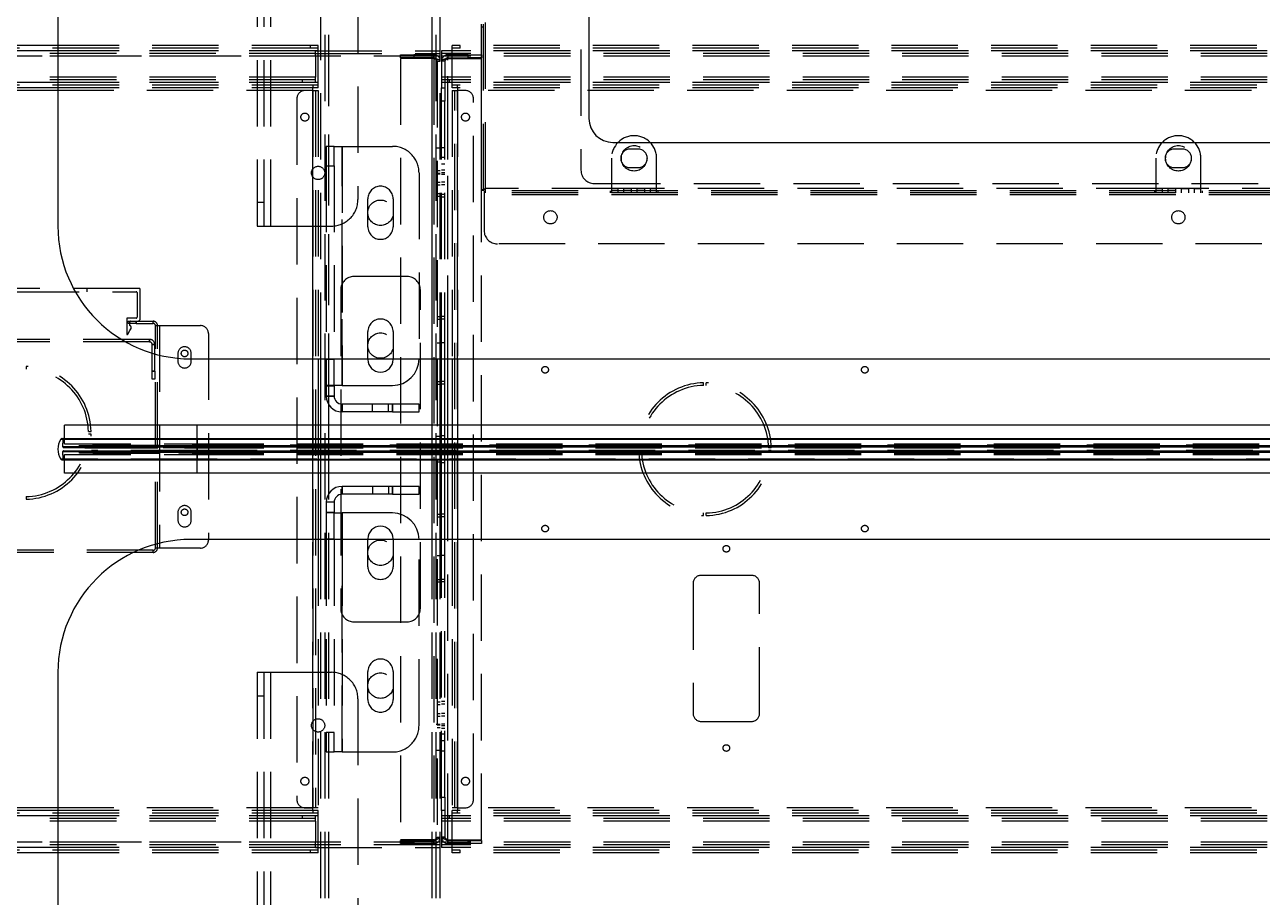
# Model space of a CAD drawing. Header units: millimetres. Extents: x -429 to 10261, y -321 to 5396.
# Drawn here: x 3637.5 to 4103.6, y 680.7 to 1009.2 of the extents above; entities that cross this region are included whole.
import ezdxf

# ---------------------------------------------------------------- set-up
doc = ezdxf.new("R2010")
doc.units = ezdxf.units.MM
doc.header["$LTSCALE"] = 100
doc.linetypes.add('HIDDEN', pattern=[0.375, 0.25, -0.125])

msp = doc.modelspace()

# ---------------------------------------------------------------- linework, layer by layer
at = {"color": 7, "linetype": 'Continuous', "lineweight": -3}
for p, q in [((3650, 1633.4), (3650, 933.4)), ((3850, 1092.9), (3850, 973.9)), ((3650, 1001.4), (3625, 1001.4)), ((3650, 999.4), (3625, 999.4)), ((3650, 987.4), (3625, 987.4)), ((3650, 985.4), (3625, 985.4)), ((3650, 984.4), (3625, 984.4)), ((3859, 964.9), (4285, 964.9)), ((3700, 883.4), (5400, 883.4)), ((3746, 858.4), (3746, 883.4)), ((3748, 883.4), (3748, 858.4)), ((3749, 858.4), (3749, 883.4)), ((3751, 883.4), (3751, 883.2)), ((3754, 883.2), (3751, 883.2)), ((3751, 883.2), (3751, 873.2)), ((3754, 883.4), (3754, 883.2)), ((3754, 873.2), (3754, 883.2)), ((3757, 883.4), (3757, 873.4)), ((3766.75, 883.15), (3766.75, 883.4)), ((3776.25, 883.4), (3776.25, 883.15)), ((3791, 858.4), (3791, 883.4)), ((3794, 858.4), (3794, 883.4)), ((3794.5, 858.4), (3794.5, 883.4)), ((3795.7, 858.4), (3795.7, 883.4)), ((3796.9, 858.4), (3796.9, 883.4)), ((3798.5, 883.4), (3798.5, 858.4)), ((3800.5, 883.4), (3800.5, 858.4)), ((3751, 873.2), (3754, 873.2)), ((3751, 873.2), (3751, 869.4)), ((3757, 873.4), (3754, 873.4)), ((3754, 873.2), (3754, 869.4)), ((3757, 873.4), (3776, 873.4)), ((3754, 869.4), (3751, 869.4)), ((3752, 858.4), (3752, 866.09)), ((3757, 866.4), (3757, 863.4)), ((3776, 866.4), (3757, 866.4)), ((3776, 863.4), (3757, 863.4)), ((3776, 866.4), (3776, 863.4)), ((3786, 866.4), (3776, 866.4)), ((3776, 863.4), (3786, 863.4)), ((3786, 863.4), (3786, 866.4)), ((3702.5, 858.4), (3652.5, 858.4)), ((3652.5, 853.4), (3652.5, 858.4)), ((5397.5, 858.4), (3702.5, 858.4)), ((3702.5, 853.4), (3702.5, 858.4)), ((3651.07, 853.17), (3702.5, 853.17)), ((3651.5, 853.4), (3702.5, 853.4)), ((3702.5, 853.4), (3702.5, 853.17)), ((3702.5, 853.4), (4550, 853.4)), ((3702.5, 853.17), (3702.5, 845.64)), ((3702.5, 853.17), (4550, 853.17)), ((3651.07, 845.64), (3702.5, 845.64)), ((3651.5, 845.4), (3702.5, 845.4)), ((3652.5, 840.4), (3652.5, 845.4)), ((3702.5, 845.64), (4550, 845.64)), ((3702.5, 845.64), (3702.5, 845.4)), ((3702.5, 845.4), (4550, 845.4)), ((3702.5, 840.4), (3702.5, 845.4)), ((3702.5, 840.4), (3652.5, 840.4)), ((5397.5, 840.4), (3702.5, 840.4)), ((3746, 815.4), (3746, 840.4)), ((3748, 840.4), (3748, 815.4)), ((3749, 815.4), (3749, 840.4)), ((3752, 832.72), (3752, 840.4)), ((3791, 815.4), (3791, 840.4)), ((3794, 815.4), (3794, 840.4)), ((3794.5, 815.4), (3794.5, 840.4)), ((3795.7, 815.4), (3795.7, 840.4)), ((3796.9, 815.4), (3796.9, 840.4)), ((3798.5, 840.4), (3798.5, 815.4)), ((3800.5, 840.4), (3800.5, 815.4)), ((3757, 832.4), (3757, 835.4)), ((3776, 835.4), (3757, 835.4)), ((3776, 835.4), (3776, 832.4)), ((3786, 835.4), (3776, 835.4)), ((3786, 832.4), (3786, 835.4)), ((3776, 832.4), (3757, 832.4)), ((3776, 832.4), (3786, 832.4)), ((3754, 829.4), (3751, 829.4)), ((3751, 829.4), (3751, 825.6)), ((3754, 825.6), (3751, 825.6)), ((3751, 825.6), (3751, 815.61)), ((3754, 829.4), (3754, 825.6)), ((3754, 815.61), (3754, 825.6)), ((3754, 825.4), (3757, 825.4)), ((3776, 825.4), (3757, 825.4)), ((3757, 825.4), (3757, 815.4)), ((5400, 815.4), (3700, 815.4)), ((3751, 815.61), (3754, 815.61)), ((3751, 815.61), (3751, 815.4)), ((3754, 815.61), (3754, 815.4)), ((3766.75, 815.4), (3766.75, 815.65)), ((3776.25, 815.65), (3776.25, 815.4)), ((3650, 765.4), (3650, 65.4)), ((3650, 714.4), (3625, 714.4)), ((3650, 713.4), (3625, 713.4)), ((3650, 711.4), (3625, 711.4)), ((3650, 699.4), (3625, 699.4)), ((3650, 697.4), (3625, 697.4))]:
    msp.add_line(p, q, dxfattribs=at)
at = {"color": 7, "linetype": 'HIDDEN', "lineweight": -3}
for p, q in [((3725, 1633.4), (3725, 933.4)), ((3727.5, 1633.4), (3727.5, 933.4)), ((3730, 1633.4), (3730, 933.4)), ((3730, 1633.4), (3730, 933.4)), ((3763, 1623.4), (3763, 943.4)), ((3749, 883.4), (3749, 1243.4)), ((3750.6, 455.4), (3750.6, 1243.4)), ((3752, 455.4), (3752, 1243.4)), ((3752, 455.4), (3752, 1243.4)), ((3752, 455.4), (3752, 1243.4)), ((3752, 866.09), (3752, 1243.4)), ((3791, 455.4), (3791, 1243.4)), ((3791, 455.4), (3791, 1243.4)), ((3791, 455.4), (3791, 1243.4)), ((3791, 883.4), (3791, 1243.4)), ((3792.4, 455.4), (3792.4, 1243.4)), ((3794, 883.4), (3794, 1243.4)), ((3809.5, 946.9), (3809.5, 1119.9)), ((3810.3, 946.9), (3810.3, 1119.9)), ((3811.1, 947.5), (3811.1, 1119.3)), ((3811.1, 947.5), (3811.1, 1119.3)), ((3847, 1112.4), (3847, 954.4)), ((3809.5, 1008.42), (3810.3, 1008.42)), ((3748, 1000.4), (3527, 1000.4)), ((3748, 999.4), (3527, 999.4)), ((3747, 999.4), (3528, 999.4)), ((3747, 998.4), (3528, 998.4)), ((3748, 1001.4), (3650, 1001.4)), ((3748, 999.4), (3650, 999.4)), ((3745, 1001.4), (3745, 1000.4)), ((3747, 997.4), (3747, 999.4)), ((3747, 999.4), (3794, 999.4)), ((3747, 998.4), (3794, 998.4)), ((3748, 999.4), (3748, 1001.4)), ((3748, 987.4), (3748, 999.4)), ((3779, 996.7), (3779, 997.9)), ((3779, 997.9), (3784, 997.9)), ((3784, 997.9), (3784, 996.7)), ((3791.6, 997.9), (3784, 997.9)), ((3791.6, 996.7), (3791.6, 997.9)), ((3791.6, 997.9), (3791.6, 996.7)), ((5305.5, 999.4), (3794.5, 999.4)), ((3794.5, 999.4), (3794.5, 997.4)), ((5305.5, 998.4), (3794.5, 998.4)), ((3796.9, 997.9), (3796.9, 996.7)), ((3804.5, 997.9), (3796.9, 997.9)), ((3796.9, 997.9), (3796.9, 996.7)), ((5301.5, 1001.4), (3798.5, 1001.4)), ((3798.5, 999.4), (3798.5, 1001.4)), ((5301.5, 1000.4), (3798.5, 1000.4)), ((5301.5, 999.4), (3798.5, 999.4)), ((3798.5, 987.4), (3798.5, 999.4)), ((5301.5, 999.4), (3798.5, 999.4)), ((3801.5, 1000.4), (3801.5, 1001.4)), ((3804.5, 996.7), (3804.5, 997.9)), ((3804.5, 997.9), (3809.5, 997.9)), ((3809.5, 997.9), (3809.5, 996.7)), ((3794, 997.4), (3481, 997.4)), ((3794, 997.4), (3481, 997.4)), ((3747, 997.4), (3528, 997.4)), ((3747, 997.4), (3528, 997.4)), ((3747, 997.4), (3747, 989.4)), ((3784, 996.7), (3779, 996.7)), ((3779, 996.53), (3779, 702.28)), ((3791.6, 996.53), (3779, 996.53)), ((3791.6, 996.7), (3784, 996.7)), ((3791.6, 996.53), (3791.6, 702.28)), ((3791.6, 996.53), (3791.6, 702.28)), ((3792.8, 995.5), (3794, 995.5)), ((3792.8, 995.5), (3792.8, 703.3)), ((3792.8, 995.5), (3794, 995.5)), ((5305.5, 997.4), (3794.5, 997.4)), ((3794.5, 997.4), (3794.5, 989.4)), ((5305.5, 997.4), (3794.5, 997.4)), ((5305.5, 997.4), (3794.5, 997.4)), ((5305.5, 997.4), (3794.5, 997.4)), ((3795.7, 995.5), (3794.5, 995.5)), ((3795.7, 995.5), (3794.5, 995.5)), ((3795.7, 995.5), (3795.7, 985.4)), ((3796.9, 996.7), (3804.5, 996.7)), ((3796.9, 702.28), (3796.9, 996.53)), ((3796.9, 996.53), (3809.5, 996.53)), ((3796.9, 883.4), (3796.9, 996.53)), ((3809.5, 996.7), (3804.5, 996.7)), ((3809.5, 702.28), (3809.5, 996.53)), ((3747, 989.4), (3528, 989.4)), ((3747, 989.4), (3528, 989.4)), ((3747, 988.4), (3528, 988.4)), ((3742, 988.4), (3742, 987.4)), ((3747, 987.4), (3747, 989.4)), ((5305.5, 989.4), (3794.5, 989.4)), ((3794.5, 989.4), (3794.5, 987.4)), ((5305.5, 989.4), (3794.5, 989.4)), ((5305.5, 988.4), (3794.5, 988.4)), ((3797.5, 987.4), (3797.5, 988.4)), ((3748, 987.4), (3527, 987.4)), ((3748, 986.4), (3527, 986.4)), ((3747, 987.4), (3528, 987.4)), ((3746, 984.4), (3529, 984.4)), ((3748, 987.4), (3650, 987.4)), ((3748, 985.4), (3650, 985.4)), ((3746, 984.4), (3650, 984.4)), ((3746, 984.4), (3743, 984.4)), ((3746, 986.4), (3746, 985.4)), ((3746, 984.4), (3746, 985.4)), ((3746, 984.4), (3748, 984.4)), ((3746, 714.4), (3746, 984.4)), ((3746, 984.4), (3746, 714.4)), ((3746, 984.4), (3746, 714.4)), ((3746, 883.4), (3746, 984.4)), ((3747, 984.4), (3747, 714.4)), ((3748, 985.4), (3748, 987.4)), ((3748, 984.4), (3748, 883.4)), ((3794.5, 987.4), (3794.5, 985.4)), ((5305.5, 987.4), (3794.5, 987.4)), ((3794.5, 985.4), (3795.7, 985.4)), ((3794.5, 980.4), (3794.5, 985.4)), ((3795.7, 985.4), (3795.7, 980.4)), ((5301.5, 987.4), (3798.5, 987.4)), ((3798.5, 985.4), (3798.5, 987.4)), ((5301.5, 987.4), (3798.5, 987.4)), ((5301.5, 986.4), (3798.5, 986.4)), ((5301.5, 985.4), (3798.5, 985.4)), ((3798.5, 984.4), (3798.5, 883.4)), ((3798.5, 984.4), (3800.5, 984.4)), ((3799.5, 714.4), (3799.5, 984.4)), ((3800.5, 985.4), (3800.5, 986.4)), ((3800.5, 985.4), (3800.5, 984.4)), ((5299.5, 984.4), (3800.5, 984.4)), ((5299.5, 984.4), (3800.5, 984.4)), ((3800.5, 984.4), (3800.5, 714.4)), ((3800.5, 984.4), (3800.5, 714.4)), ((3800.5, 714.4), (3800.5, 984.4)), ((3803.5, 984.4), (3800.5, 984.4)), ((3800.5, 984.4), (3800.5, 883.4)), ((3740, 981.4), (3740, 717.4)), ((3795.7, 980.4), (3794.5, 980.4)), ((3794.5, 883.4), (3794.5, 980.4)), ((3795.7, 883.4), (3795.7, 980.4)), ((3806.5, 717.4), (3806.5, 981.4)), ((3754, 963.4), (3751, 963.4)), ((3751, 963.4), (3751, 956.11)), ((3754, 956.11), (3754, 963.4)), ((3754, 963.4), (3757, 963.4)), ((3757, 873.4), (3757, 963.4)), ((3757, 963.4), (3776, 963.4)), ((3757, 963.4), (3757, 883.4)), ((3794, 962.7), (3792.4, 962.7)), ((3795.7, 962.9), (3794.5, 962.9)), ((3868.5, 962.4), (3865.5, 962.4)), ((4073.5, 962.4), (4070.5, 962.4)), ((3751, 956.11), (3754, 956.11)), ((3751, 956.11), (3751, 883.4)), ((3754, 956.11), (3754, 883.4)), ((3795.7, 959.15), (3794.5, 959.15)), ((3795.7, 959.15), (3794.5, 959.15)), ((3795.7, 956.65), (3794.5, 956.65)), ((3795.7, 956.65), (3794.5, 956.65)), ((3858.5, 958.9), (3858.5, 947.5)), ((3875.5, 947.5), (3875.5, 958.9)), ((4063.5, 958.9), (4063.5, 947.5)), ((4080.5, 947.5), (4080.5, 958.9)), ((3786, 953.4), (3786, 883.4)), ((3792.4, 953.1), (3794, 953.1)), ((3794, 954.15), (3792.8, 954.15)), ((3794, 953.15), (3792.8, 953.15)), ((3795.7, 954.4), (3794.5, 954.4)), ((3795.7, 953.4), (3794.5, 953.4)), ((3794.5, 952.9), (3795.7, 952.9)), ((3865.5, 955.4), (3868.5, 955.4)), ((4070.5, 955.4), (4073.5, 955.4)), ((3792.8, 949.9), (3794, 949.9)), ((3792.8, 948.9), (3794, 948.9)), ((3795.7, 949.9), (3794.5, 949.9)), ((3795.7, 948.9), (3794.5, 948.9)), ((3809.5, 946.9), (3810.3, 946.9)), ((4333.5, 946.7), (3810.5, 946.7)), ((3810.5, 946.7), (3810.5, 945.1)), ((3811.1, 946.7), (3811.1, 947.5)), ((3861, 947.5), (3811.1, 947.5)), ((3861, 947.5), (3811.1, 947.5)), ((3811.1, 945.9), (3811.1, 946.7)), ((3852, 949.4), (4292, 949.4)), ((3858, 946.7), (3858, 945.9)), ((3861, 947.5), (3858.5, 947.5)), ((3858.5, 947.5), (3858.5, 945.9)), ((3858.5, 947.5), (3861, 947.5)), ((3863, 947.5), (3861, 947.5)), ((3861, 945.9), (3861, 947.5)), ((3866, 947.5), (3863, 947.5)), ((3863, 947.5), (3863, 945.9)), ((3863, 947.5), (3866, 947.5)), ((3866, 947.5), (3863, 947.5)), ((3866, 947.5), (3863, 947.5)), ((3868, 947.5), (3866, 947.5)), ((3866, 945.9), (3866, 947.5)), ((3871, 947.5), (3868, 947.5)), ((3868, 947.5), (3868, 945.9)), ((3868, 947.5), (3871, 947.5)), ((3871, 947.5), (3868, 947.5)), ((3871, 947.5), (3868, 947.5)), ((3873, 947.5), (3871, 947.5)), ((3871, 945.9), (3871, 947.5)), ((3875.5, 947.5), (3873, 947.5)), ((3873, 947.5), (3873, 945.9)), ((3873, 947.5), (3875.5, 947.5)), ((4066, 947.5), (3873, 947.5)), ((4066, 947.5), (3873, 947.5)), ((3875.5, 945.9), (3875.5, 947.5)), ((3876, 946.7), (3876, 945.9)), ((4063, 946.7), (4063, 945.9)), ((4066, 947.5), (4063.5, 947.5)), ((4063.5, 947.5), (4063.5, 945.9)), ((4063.5, 947.5), (4066, 947.5)), ((4068, 947.5), (4066, 947.5)), ((4066, 945.9), (4066, 947.5)), ((4071, 947.5), (4068, 947.5)), ((4068, 947.5), (4068, 945.9)), ((4068, 947.5), (4071, 947.5)), ((4071, 947.5), (4068, 947.5)), ((4071, 947.5), (4068, 947.5)), ((4073, 947.5), (4071, 947.5)), ((4071, 945.9), (4071, 947.5)), ((4076, 947.5), (4073, 947.5)), ((4073, 947.5), (4073, 945.9)), ((4073, 947.5), (4076, 947.5)), ((4076, 947.5), (4073, 947.5)), ((4076, 947.5), (4073, 947.5)), ((4078, 947.5), (4076, 947.5)), ((4076, 945.9), (4076, 947.5)), ((4080.5, 947.5), (4078, 947.5)), ((4078, 947.5), (4078, 945.9)), ((4078, 947.5), (4080.5, 947.5)), ((4271, 947.5), (4078, 947.5)), ((4271, 947.5), (4078, 947.5)), ((4080.5, 945.9), (4080.5, 947.5)), ((4081, 946.7), (4081, 945.9)), ((3727.5, 942.25), (3725, 942.25)), ((3766.75, 933.15), (3766.75, 943.65)), ((3776.25, 943.65), (3776.25, 933.15)), ((3792.8, 945.65), (3794, 945.65)), ((3792.8, 944.66), (3794, 944.66)), ((3794.5, 945.4), (3795.7, 945.4)), ((3794.5, 944.41), (3795.7, 944.41)), ((4333.5, 945.9), (3810.5, 945.9)), ((3810.5, 945.1), (3810.5, 931.7)), ((4333.5, 945.1), (3810.5, 945.1)), ((4333.5, 945.1), (3810.5, 945.1)), ((3725, 933.4), (3730, 933.4)), ((3730, 933.4), (3753, 933.4)), ((4328.5, 926.7), (3815.5, 926.7)), ((3781.5, 914.4), (3761.5, 914.4)), ((3680.7, 909.85), (3594.3, 909.85)), ((3661, 908.65), (3661, 909.85)), ((3681, 898.55), (3681, 909.55)), ((3756.5, 909.4), (3756.5, 789.4)), ((3786.5, 789.4), (3786.5, 909.4)), ((3595.5, 908.65), (3679.5, 908.65)), ((3679.8, 908.35), (3679.8, 899.05)), ((3679.5, 898.75), (3675.9, 898.75)), ((3675.9, 898.75), (3675.9, 892.75)), ((3676.5, 896.75), (3676.5, 897.55)), ((3676.5, 897.55), (3677.4, 897.55)), ((3679.5, 896.75), (3676.5, 896.75)), ((3677.1, 895.91), (3677.1, 897.25)), ((3677.4, 897.55), (3680, 897.55)), ((3679.5, 897.55), (3679.5, 896.75)), ((3679.5, 897.55), (3685.9, 897.55)), ((3679.5, 896.75), (3679.5, 897.55)), ((3679.5, 896.75), (3685.9, 896.75)), ((3685.9, 896.75), (3685.9, 897.55)), ((3686.7, 812.15), (3686.7, 895.95)), ((3686.7, 895.95), (3688.3, 895.95)), ((3687.5, 812.15), (3687.5, 895.95)), ((3688.3, 895.95), (3688.3, 812.15)), ((3688.3, 895.95), (3703.7, 895.95)), ((3688.3, 895.95), (3688.3, 812.15)), ((3792.8, 899.4), (3794, 899.4)), ((3792.8, 898.4), (3794, 898.4)), ((3795.7, 899.4), (3794.5, 899.4)), ((3795.7, 898.4), (3794.5, 898.4)), ((3684.5, 890.75), (3590.5, 890.75)), ((3676.27, 892.65), (3677.1, 894.08)), ((3677.1, 894.08), (3677.51, 894.72)), ((3684.5, 889.75), (3684.5, 890.75)), ((3684.5, 890.75), (3684.5, 889.75)), ((3684.5, 889.75), (3684.5, 890.75)), ((3684.5, 890.75), (3684.5, 889.75)), ((3706.7, 892.95), (3706.7, 815.15)), ((3766.75, 883.4), (3766.75, 893.65)), ((3776.25, 893.65), (3776.25, 883.4)), ((3684.5, 889.75), (3590.5, 889.75)), ((3686.5, 888.75), (3685.5, 888.75)), ((3685.5, 878.75), (3685.5, 888.75)), ((3685.5, 888.75), (3686.5, 888.75)), ((3686.5, 888.75), (3685.5, 888.75)), ((3685.5, 888.75), (3686.5, 888.75)), ((3686.5, 878.75), (3686.5, 888.75)), ((3792.8, 889.4), (3794, 889.4)), ((3792.8, 889.4), (3794, 889.4)), ((3792.8, 889.4), (3794, 889.4)), ((3792.8, 889.4), (3794, 889.4)), ((3795.7, 889.4), (3794.5, 889.4)), ((3795.7, 889.4), (3794.5, 889.4)), ((3795.7, 889.4), (3794.5, 889.4)), ((3795.7, 889.4), (3794.5, 889.4)), ((3695.2, 885.45), (3695.2, 882.45)), ((3700.2, 882.45), (3700.2, 885.45)), ((3638, 880.55), (3638, 879.55)), ((3685.5, 878.75), (3686.5, 878.75)), ((3685.5, 875.75), (3685.5, 878.75)), ((3686.5, 878.75), (3685.5, 878.75)), ((3685.5, 878.75), (3686.5, 878.75)), ((3686.5, 878.75), (3685.5, 878.75)), ((3686.5, 878.75), (3686.5, 875.75)), ((3686.5, 875.75), (3685.5, 875.75)), ((3754, 873.4), (3751, 873.4)), ((3792.8, 874.9), (3794, 874.9)), ((3792.8, 873.9), (3794, 873.9)), ((3795.7, 874.9), (3794.5, 874.9)), ((3795.7, 873.9), (3794.5, 873.9)), ((3893.2, 873.4), (3893.2, 874.4)), ((3894.2, 873.4), (3894.2, 874.4)), ((3751, 869.4), (3754, 869.4)), ((3757, 866.4), (3757, 863.4)), ((3768.5, 863.4), (3768.5, 866.4)), ((3774.5, 863.4), (3774.5, 866.4)), ((3776, 863.4), (3776, 866.4)), ((3702.5, 851.4), (3702.5, 858.4)), ((3746, 840.4), (3746, 858.4)), ((3748, 858.4), (3748, 840.4)), ((3749, 840.4), (3749, 858.4)), ((3752, 840.4), (3752, 858.4)), ((3791, 840.4), (3791, 858.4)), ((3794, 840.4), (3794, 858.4)), ((3794.5, 840.4), (3794.5, 858.4)), ((3795.7, 840.4), (3795.7, 858.4)), ((3796.9, 840.4), (3796.9, 858.4)), ((3798.5, 858.4), (3798.5, 840.4)), ((3800.5, 858.4), (3800.5, 840.4)), ((3702.5, 853.17), (3651.07, 853.17)), ((3651.85, 850.32), (3652, 853.19)), ((3652, 853.19), (3702.5, 853.19)), ((3702.5, 853.19), (3652, 853.19)), ((3652.5, 851.4), (3652.5, 853.4)), ((3661.49, 856.05), (3662.49, 856.05)), ((3662.49, 855.05), (3661.49, 855.05)), ((3702.5, 853.19), (3702.5, 853.4)), ((3702.5, 853.19), (3702.5, 853.4)), ((3702.5, 853.4), (3702.5, 853.17)), ((3702.5, 851.4), (3702.5, 853.4)), ((3702.5, 853.19), (4550, 853.19)), ((3702.5, 850.32), (3702.5, 853.19)), ((5397.5, 853.19), (3702.5, 853.19)), ((3702.5, 850.85), (3702.5, 853.19)), ((3702.5, 853.17), (3702.5, 845.64)), ((5397.5, 853.17), (3702.5, 853.17)), ((3794, 854.2), (3792.4, 854.2)), ((3795.7, 854.4), (3794.5, 854.4)), ((3651.85, 850.32), (3702.5, 850.32)), ((3702.5, 850.32), (3651.85, 850.32)), ((3651.85, 848.49), (3702.5, 848.49)), ((3652, 845.61), (3651.85, 848.49)), ((3702.5, 848.49), (3651.85, 848.49)), ((3652.15, 850), (3702.5, 850)), ((3652.15, 848.8), (3702.5, 848.8)), ((3652.5, 851.4), (3702.5, 851.4)), ((3657.82, 850.65), (3702.5, 850.65)), ((3702.5, 850.65), (3657.82, 850.65)), ((3658.09, 850.84), (3702.5, 850.84)), ((3660.02, 848.83), (3702.5, 848.83)), ((3660.05, 849.97), (3702.5, 849.97)), ((3660.12, 849.95), (3702.5, 849.95)), ((3660.32, 850.65), (3702.5, 850.65)), ((3702.5, 850.65), (3660.32, 850.65)), ((3660.32, 850.15), (3702.5, 850.15)), ((3702.5, 850.15), (3660.32, 850.15)), ((3660.32, 848.65), (3702.5, 848.65)), ((3702.5, 848.65), (3660.32, 848.65)), ((3660.59, 850.84), (3702.5, 850.84)), ((3662.53, 848.83), (3702.5, 848.83)), ((3662.55, 849.97), (3702.5, 849.97)), ((3662.62, 849.95), (3702.5, 849.95)), ((3702.5, 848.85), (3662.62, 848.85)), ((3662.82, 850.65), (3702.5, 850.65)), ((3702.5, 850.65), (3662.82, 850.65)), ((3662.82, 850.15), (3702.5, 850.15)), ((3702.5, 850.15), (3662.82, 850.15)), ((3662.82, 848.65), (3702.5, 848.65)), ((3702.5, 848.65), (3662.82, 848.65)), ((3663.07, 850.85), (3702.5, 850.85)), ((3664.58, 850.37), (3702.5, 850.37)), ((3664.58, 848.44), (3702.5, 848.44)), ((3702.5, 851.4), (4550, 851.4)), ((3702.5, 850.85), (3702.5, 851.4)), ((3702.5, 850.85), (3702.5, 851.4)), ((3702.5, 850.84), (3702.5, 850.85)), ((3702.5, 850.85), (3702.5, 850.85)), ((3702.5, 850.85), (4550, 850.85)), ((4550, 850.85), (3702.5, 850.85)), ((4550, 850.85), (3702.5, 850.85)), ((4550, 850.85), (3702.5, 850.85)), ((3702.5, 850.85), (3702.5, 850.65)), ((3702.5, 850.85), (3702.5, 850.85)), ((3702.5, 850.84), (4550, 850.84)), ((3702.5, 849.97), (3702.5, 850.84)), ((3702.5, 850.84), (4550, 850.84)), ((3702.5, 849.97), (3702.5, 850.84)), ((3702.5, 849.97), (3702.5, 850.84)), ((3702.5, 850.84), (3702.5, 850.65)), ((3702.5, 849.97), (3702.5, 850.84)), ((3702.5, 850.84), (3702.5, 850.65)), ((3702.5, 850.37), (3702.5, 850.84)), ((3702.5, 850.32), (3702.5, 850.84)), ((3702.5, 850.84), (3702.5, 850.65)), ((3702.5, 850.84), (3702.5, 850.65)), ((3702.5, 849.97), (3702.5, 850.84)), ((3702.5, 850.37), (3702.5, 850.84)), ((3702.5, 850.84), (3702.5, 850.65)), ((3702.5, 849.97), (3702.5, 850.84)), ((3702.5, 850.65), (4550, 850.65)), ((3702.5, 850.65), (3702.5, 850)), ((3702.5, 850.65), (4550, 850.65)), ((3702.5, 850.65), (3702.5, 850.15)), ((3702.5, 850.65), (4550, 850.65)), ((3702.5, 850.65), (3702.5, 850.15)), ((3702.5, 850.65), (3702.5, 850.15)), ((3702.5, 850.65), (3702.5, 850)), ((3702.5, 850.65), (3702.5, 850.15)), ((5397.5, 850.65), (3702.5, 850.65)), ((5397.5, 850.65), (3702.5, 850.65)), ((5397.5, 850.65), (3702.5, 850.65)), ((3702.5, 850.37), (4550, 850.37)), ((3702.5, 848.85), (3702.5, 850.37)), ((3702.5, 848.85), (3702.5, 850.37)), ((3702.5, 850.32), (4550, 850.32)), ((3702.5, 850), (3702.5, 850.32)), ((3702.5, 850), (3702.5, 850.32)), ((5397.5, 850.32), (3702.5, 850.32)), ((3702.5, 850.15), (4550, 850.15)), ((3702.5, 850.15), (4550, 850.15)), ((5397.5, 850.15), (3702.5, 850.15)), ((5397.5, 850.15), (3702.5, 850.15)), ((3702.5, 850.15), (3702.5, 849.97)), ((3702.5, 850.15), (3702.5, 849.97)), ((3702.5, 850.15), (3702.5, 849.97)), ((3702.5, 850.15), (3702.5, 849.97)), ((3702.5, 850), (4550, 850)), ((3702.5, 849.95), (3702.5, 849.97)), ((3702.5, 849.97), (4550, 849.97)), ((3702.5, 849.97), (3702.5, 849.97)), ((3702.5, 849.97), (4550, 849.97)), ((3702.5, 849.95), (4550, 849.95)), ((3702.5, 849.95), (4550, 849.95)), ((3702.5, 848.85), (3702.5, 849.95)), ((3702.5, 848.85), (3702.5, 849.95)), ((3702.5, 848.83), (3702.5, 848.85)), ((4550, 848.85), (3702.5, 848.85)), ((4550, 848.85), (3702.5, 848.85)), ((3702.5, 847.97), (3702.5, 848.83)), ((3702.5, 848.83), (4550, 848.83)), ((3702.5, 848.83), (4550, 848.83)), ((3702.5, 847.97), (3702.5, 848.83)), ((3702.5, 847.4), (3702.5, 848.83)), ((3702.5, 847.4), (3702.5, 848.83)), ((3702.5, 848.83), (3702.5, 848.65)), ((3702.5, 847.97), (3702.5, 848.83)), ((3702.5, 848.83), (3702.5, 848.65)), ((3702.5, 848.44), (3702.5, 848.83)), ((3702.5, 848.83), (3702.5, 848.65)), ((3702.5, 847.97), (3702.5, 848.83)), ((3702.5, 848.44), (3702.5, 848.83)), ((3702.5, 848.83), (3702.5, 848.65)), ((3702.5, 848.49), (3702.5, 848.8)), ((3702.5, 848.8), (4550, 848.8)), ((3702.5, 848.8), (3702.5, 848.15)), ((3702.5, 848.49), (3702.5, 848.8)), ((3702.5, 848.8), (3702.5, 848.15)), ((3702.5, 848.65), (4550, 848.65)), ((3702.5, 848.65), (3702.5, 848.15)), ((3702.5, 848.65), (4550, 848.65)), ((3702.5, 848.65), (3702.5, 848.15)), ((3702.5, 848.65), (3702.5, 848.15)), ((3702.5, 848.65), (3702.5, 848.15)), ((5397.5, 848.65), (3702.5, 848.65)), ((5397.5, 848.65), (3702.5, 848.65)), ((3702.5, 848.49), (4550, 848.49)), ((3702.5, 845.61), (3702.5, 848.49)), ((5397.5, 848.49), (3702.5, 848.49)), ((3702.5, 847.97), (3702.5, 848.49)), ((3702.5, 847.96), (3702.5, 848.44)), ((3702.5, 848.44), (4550, 848.44)), ((3702.5, 847.96), (3702.5, 848.44)), ((3795.7, 850.65), (3794.5, 850.65)), ((3795.7, 850.65), (3794.5, 850.65)), ((3869.7, 849.9), (3868.7, 849.9)), ((3869.7, 848.9), (3868.7, 848.9)), ((3918.69, 849.9), (3917.69, 849.9)), ((3918.69, 848.9), (3917.69, 848.9)), ((3702.5, 845.64), (3651.07, 845.64)), ((3652, 845.61), (3702.5, 845.61)), ((3702.5, 845.61), (3652, 845.61)), ((3652.5, 845.4), (3652.5, 847.4)), ((3652.5, 847.4), (3702.5, 847.4)), ((3657.82, 848.15), (3702.5, 848.15)), ((3702.5, 848.15), (3657.82, 848.15)), ((3658.11, 847.97), (3702.5, 847.97)), ((3660.32, 848.15), (3702.5, 848.15)), ((3702.5, 848.15), (3660.32, 848.15)), ((3660.61, 847.97), (3702.5, 847.97)), ((3662.82, 848.15), (3702.5, 848.15)), ((3702.5, 848.15), (3662.82, 848.15)), ((3663.09, 847.96), (3702.5, 847.96)), ((3702.5, 848.15), (3702.5, 847.95)), ((3702.5, 848.15), (4550, 848.15)), ((3702.5, 848.15), (3702.5, 847.95)), ((3702.5, 848.15), (4550, 848.15)), ((3702.5, 848.15), (3702.5, 847.95)), ((3702.5, 848.15), (4550, 848.15)), ((5397.5, 848.15), (3702.5, 848.15)), ((5397.5, 848.15), (3702.5, 848.15)), ((5397.5, 848.15), (3702.5, 848.15)), ((3702.5, 848.15), (3702.5, 847.97)), ((3702.5, 848.15), (3702.5, 847.97)), ((3702.5, 848.15), (3702.5, 847.96)), ((3702.5, 847.97), (4550, 847.97)), ((3702.5, 847.97), (4550, 847.97)), ((3702.5, 847.96), (3702.5, 847.97)), ((3702.5, 847.96), (4550, 847.96)), ((3702.5, 847.95), (3702.5, 847.96)), ((3702.5, 847.95), (3702.5, 847.95)), ((3702.5, 847.95), (4550, 847.95)), ((3702.5, 847.95), (4550, 847.95)), ((3702.5, 847.95), (4550, 847.95)), ((3702.5, 845.61), (3702.5, 847.95)), ((3702.5, 847.4), (4550, 847.4)), ((3702.5, 840.4), (3702.5, 847.4)), ((3702.5, 845.4), (3702.5, 847.4)), ((3702.5, 845.64), (3702.5, 845.4)), ((5397.5, 845.64), (3702.5, 845.64)), ((3702.5, 845.61), (4550, 845.61)), ((3702.5, 845.4), (3702.5, 845.61)), ((3702.5, 845.4), (3702.5, 845.61)), ((5397.5, 845.61), (3702.5, 845.61)), ((3792.4, 844.6), (3794, 844.6)), ((3795.7, 848.15), (3794.5, 848.15)), ((3795.7, 848.15), (3794.5, 848.15)), ((3794.5, 844.4), (3795.7, 844.4)), ((3757, 835.4), (3757, 832.4)), ((3768.5, 835.4), (3768.5, 832.4)), ((3774.5, 835.4), (3774.5, 832.4)), ((3776, 832.4), (3776, 835.4)), ((3638, 831.56), (3638, 830.56)), ((3752, 455.4), (3752, 832.72)), ((3695.2, 825.65), (3695.2, 822.65)), ((3700.2, 822.65), (3700.2, 825.65)), ((3754, 829.4), (3751, 829.4)), ((3754, 825.4), (3751, 825.4)), ((3757, 735.4), (3757, 825.4)), ((3893.2, 824.41), (3893.2, 825.41)), ((3894.2, 824.41), (3894.2, 825.41)), ((3792.8, 824.9), (3794, 824.9)), ((3792.8, 823.9), (3794, 823.9)), ((3795.7, 824.9), (3794.5, 824.9)), ((3795.7, 823.9), (3794.5, 823.9)), ((3685.9, 811.35), (3589.1, 811.35)), ((3685.9, 810.55), (3685.9, 811.35)), ((3688.3, 812.15), (3686.7, 812.15)), ((3703.7, 812.15), (3688.3, 812.15)), ((3746, 714.4), (3746, 815.4)), ((3748, 815.4), (3748, 714.4)), ((3749, 455.4), (3749, 815.4)), ((3751, 815.4), (3751, 742.7)), ((3754, 815.4), (3754, 742.7)), ((3757, 815.4), (3757, 735.4)), ((3766.75, 805.15), (3766.75, 815.4)), ((3776.25, 815.4), (3776.25, 805.15)), ((3786, 745.4), (3786, 815.4)), ((3791, 455.4), (3791, 815.4)), ((3794, 455.4), (3794, 815.4)), ((3794.5, 718.4), (3794.5, 815.4)), ((3795.7, 718.4), (3795.7, 815.4)), ((3796.9, 702.28), (3796.9, 815.4)), ((3798.5, 815.4), (3798.5, 714.4)), ((3800.5, 815.4), (3800.5, 714.4)), ((3685.9, 810.55), (3589.1, 810.55)), ((3792.8, 809.4), (3794, 809.4)), ((3792.8, 809.4), (3794, 809.4)), ((3792.8, 809.4), (3794, 809.4)), ((3792.8, 809.4), (3794, 809.4)), ((3795.7, 809.4), (3794.5, 809.4)), ((3795.7, 809.4), (3794.5, 809.4)), ((3795.7, 809.4), (3794.5, 809.4)), ((3795.7, 809.4), (3794.5, 809.4)), ((3911.25, 801.9), (3892.25, 801.9)), ((3792.8, 800.4), (3794, 800.4)), ((3792.8, 799.4), (3794, 799.4)), ((3795.7, 800.4), (3794.5, 800.4)), ((3795.7, 799.4), (3794.5, 799.4)), ((3889.25, 798.9), (3889.25, 749.9)), ((3914.25, 749.9), (3914.25, 798.9)), ((3761.5, 784.4), (3781.5, 784.4)), ((3725, 765.4), (3725, 65.4)), ((3725, 765.4), (3730, 765.4)), ((3727.5, 765.4), (3727.5, 65.4)), ((3730, 765.4), (3730, 65.4)), ((3730, 765.4), (3753, 765.4)), ((3730, 765.4), (3730, 65.4)), ((3766.75, 755.15), (3766.75, 765.65)), ((3776.25, 765.65), (3776.25, 755.15)), ((3725, 756.55), (3727.5, 756.55)), ((3763, 755.4), (3763, 75.4)), ((3794, 754.15), (3792.8, 754.15)), ((3794, 753.15), (3792.8, 753.15)), ((3795.7, 754.4), (3794.5, 754.4)), ((3795.7, 753.4), (3794.5, 753.4)), ((3792.8, 749.9), (3794, 749.9)), ((3792.8, 748.9), (3794, 748.9)), ((3795.7, 749.9), (3794.5, 749.9)), ((3795.7, 748.9), (3794.5, 748.9)), ((3795.7, 745.9), (3794.5, 745.9)), ((3892.25, 746.9), (3911.25, 746.9)), ((3754, 742.7), (3751, 742.7)), ((3751, 742.7), (3751, 735.4)), ((3754, 735.4), (3754, 742.7)), ((3794, 745.7), (3792.4, 745.7)), ((3792.8, 745.65), (3794, 745.65)), ((3792.8, 744.66), (3794, 744.66)), ((3794.5, 745.4), (3795.7, 745.4)), ((3794.5, 744.41), (3795.7, 744.41)), ((3795.7, 742.15), (3794.5, 742.15)), ((3795.7, 742.15), (3794.5, 742.15)), ((3795.7, 739.65), (3794.5, 739.65)), ((3795.7, 739.65), (3794.5, 739.65)), ((3751, 735.4), (3754, 735.4)), ((3757, 735.4), (3754, 735.4)), ((3757, 735.4), (3776, 735.4)), ((3792.4, 736.1), (3794, 736.1)), ((3794.5, 735.9), (3795.7, 735.9)), ((3794.5, 718.4), (3795.7, 718.4)), ((3794.5, 713.4), (3794.5, 718.4)), ((3795.7, 718.4), (3795.7, 713.4)), ((3746, 714.4), (3529, 714.4)), ((3746, 714.4), (3650, 714.4)), ((3748, 713.4), (3650, 713.4)), ((3743, 714.4), (3746, 714.4)), ((3746, 713.4), (3746, 714.4)), ((3748, 714.4), (3746, 714.4)), ((3746, 713.4), (3746, 712.4)), ((3748, 711.4), (3748, 713.4)), ((3795.7, 713.4), (3794.5, 713.4)), ((3794.5, 713.4), (3794.5, 711.4)), ((3795.7, 713.4), (3795.7, 703.3)), ((3800.5, 714.4), (3798.5, 714.4)), ((5301.5, 713.4), (3798.5, 713.4)), ((3798.5, 711.4), (3798.5, 713.4)), ((3800.5, 714.4), (3800.5, 713.4)), ((5299.5, 714.4), (3800.5, 714.4)), ((5299.5, 714.4), (3800.5, 714.4)), ((3800.5, 714.4), (3803.5, 714.4)), ((3800.5, 712.4), (3800.5, 713.4)), ((3748, 712.4), (3527, 712.4)), ((3748, 711.4), (3527, 711.4)), ((3747, 711.4), (3528, 711.4)), ((3747, 710.4), (3528, 710.4)), ((3747, 709.4), (3528, 709.4)), ((3747, 709.4), (3528, 709.4)), ((3748, 711.4), (3650, 711.4)), ((3742, 711.4), (3742, 710.4)), ((3747, 709.4), (3747, 711.4)), ((3747, 709.4), (3747, 701.4)), ((3748, 699.4), (3748, 711.4)), ((5305.5, 711.4), (3794.5, 711.4)), ((3794.5, 711.4), (3794.5, 709.4)), ((5305.5, 710.4), (3794.5, 710.4)), ((5305.5, 709.4), (3794.5, 709.4)), ((3794.5, 709.4), (3794.5, 701.4)), ((5305.5, 709.4), (3794.5, 709.4)), ((3797.5, 710.4), (3797.5, 711.4)), ((5301.5, 712.4), (3798.5, 712.4)), ((5301.5, 711.4), (3798.5, 711.4)), ((3798.5, 699.4), (3798.5, 711.4)), ((5301.5, 711.4), (3798.5, 711.4)), ((3794, 701.4), (3481, 701.4)), ((3794, 701.4), (3481, 701.4)), ((3748, 699.4), (3527, 699.4)), ((3747, 701.4), (3528, 701.4)), ((3747, 701.4), (3528, 701.4)), ((3747, 700.4), (3528, 700.4)), ((3747, 699.4), (3528, 699.4)), ((3748, 699.4), (3650, 699.4)), ((3747, 699.4), (3747, 701.4)), ((3794, 700.4), (3747, 700.4)), ((3747, 699.4), (3794, 699.4)), ((3748, 697.4), (3748, 699.4)), ((3791.6, 702.28), (3779, 702.28)), ((3779, 700.9), (3779, 702.1)), ((3779, 702.1), (3784, 702.1)), ((3784, 700.9), (3779, 700.9)), ((3784, 702.1), (3784, 700.9)), ((3784, 702.1), (3791.6, 702.1)), ((3784, 700.9), (3791.6, 700.9)), ((3791.6, 702.1), (3791.6, 700.9)), ((3791.6, 700.9), (3791.6, 702.1)), ((3792.8, 703.3), (3794, 703.3)), ((3792.8, 703.3), (3794, 703.3)), ((3794.5, 703.3), (3795.7, 703.3)), ((3795.7, 703.3), (3794.5, 703.3)), ((5305.5, 701.4), (3794.5, 701.4)), ((3794.5, 701.4), (3794.5, 699.4)), ((5305.5, 701.4), (3794.5, 701.4)), ((5305.5, 701.4), (3794.5, 701.4)), ((5305.5, 701.4), (3794.5, 701.4)), ((5305.5, 700.4), (3794.5, 700.4)), ((5305.5, 699.4), (3794.5, 699.4)), ((3796.9, 702.28), (3809.5, 702.28)), ((3796.9, 702.1), (3796.9, 700.9)), ((3804.5, 702.1), (3796.9, 702.1)), ((3796.9, 700.9), (3796.9, 702.1)), ((3804.5, 700.9), (3796.9, 700.9)), ((5301.5, 699.4), (3798.5, 699.4)), ((3798.5, 697.4), (3798.5, 699.4)), ((5301.5, 699.4), (3798.5, 699.4)), ((3804.5, 700.9), (3804.5, 702.1)), ((3804.5, 702.1), (3809.5, 702.1)), ((3809.5, 700.9), (3804.5, 700.9)), ((3809.5, 702.1), (3809.5, 700.9)), ((3748, 698.4), (3527, 698.4)), ((3748, 697.4), (3650, 697.4)), ((3745, 698.4), (3745, 697.4)), ((5301.5, 698.4), (3798.5, 698.4)), ((5301.5, 697.4), (3798.5, 697.4)), ((3801.5, 697.4), (3801.5, 698.4))]:
    msp.add_line(p, q, dxfattribs=at)
for centre, radius in [((3743, 974.4), 1.5), ((3803.5, 974.4), 1.5), ((3867, 958.9), 4.8), ((4072, 958.9), 4.8), ((3748, 953.4), 2.5), ((3771.5, 938.4), 4.8), ((3835.5, 936.7), 2.5), ((4072, 936.7), 2.5), ((3771.5, 888.4), 4.8), ((3697.7, 885.45), 1.25), ((3833.5, 879.3), 1.25), ((3953.9, 879.3), 1.25), ((3697.7, 825.65), 1.25), ((3833.5, 819.5), 1.25), ((3953.9, 819.5), 1.25), ((3771.5, 810.4), 4.8), ((3901.75, 811.9), 1.25), ((3771.5, 760.4), 4.8), ((3748, 745.4), 2.5), ((3901.75, 736.9), 1.25), ((3743, 724.4), 1.5), ((3803.5, 724.4), 1.5)]:
    msp.add_circle(centre, radius, dxfattribs=at)
for centre, radius, start, end in [((3791.6, 995.5), 2.4, 0, 90), ((3796.9, 995.5), 2.4, 90, 180), ((3791.6, 995.5), 1.2, 0, 90), ((3796.9, 995.5), 1.2, 90, 180), ((3743, 981.4), 3, 90, 180), ((3803.5, 981.4), 3, 0, 90), ((3867, 958.9), 8.5, 0, 180), ((4072, 958.9), 8.5, 0, 180), ((3776, 953.4), 10, 0, 90), ((3865.5, 958.9), 3.5, 90, 270), ((3868.5, 958.9), 3.5, 270, 90), ((4070.5, 958.9), 3.5, 90, 270), ((4073.5, 958.9), 3.5, 270, 90), ((3852, 954.4), 5, 180, 270), ((3771.5, 943.65), 4.75, 0, 180), ((3753, 943.4), 10, 270, 0), ((3771.5, 933.15), 4.75, 180, 0), ((3815.5, 931.7), 5, 180, 270), ((3761.5, 909.4), 5, 90, 180), ((3781.5, 909.4), 5, 0, 90), ((3680.7, 909.55), 0.3, 0, 90), ((3679.5, 908.35), 0.3, 0, 90), ((3677.4, 897.25), 0.3, 90, 180), ((3676.84, 895.15), 0.8, 327.1252, 71.0344), ((3679.5, 899.05), 0.3, 270, 0), ((3680, 898.55), 1, 270, 0), ((3685.9, 895.95), 1.6, 0, 90), ((3685.9, 895.95), 0.8, 0, 90), ((3703.7, 892.95), 3, 0, 90), ((3771.5, 893.65), 4.75, 0, 180), ((3676.1, 892.75), 0.2, 180, 330), ((3684.5, 888.75), 2, 0, 90), ((3684.5, 888.75), 1, 0, 90), ((3697.7, 885.45), 2.5, 0, 180), ((3697.7, 882.45), 2.5, 180, 0), ((3637.5, 855.55), 25, 1.146, 88.854), ((3637.5, 855.55), 24, 1.1937, 88.8063), ((3893.7, 849.4), 25, 91.146, 178.854), ((3893.7, 849.4), 24, 91.1937, 178.8063), ((3893.7, 849.4), 25, 1.146, 88.854), ((3893.7, 849.4), 24, 1.1937, 88.8063), ((3637.5, 855.55), 24, 271.1937, 358.8063), ((3637.5, 855.55), 25, 271.146, 358.854), ((3651.8, 853.2), 0.2, 357, 90), ((3652.15, 850.3), 0.3, 177, 270), ((3652.15, 848.5), 0.3, 90, 183), ((3893.7, 849.4), 25, 181.146, 268.854), ((3893.7, 849.4), 24, 181.1937, 268.8063), ((3893.7, 849.4), 24, 271.1937, 358.8063), ((3893.7, 849.4), 25, 271.146, 358.854), ((3651.8, 845.6), 0.2, 270, 3), ((3697.7, 825.65), 2.5, 0, 180), ((3697.7, 822.65), 2.5, 180, 0), ((3685.9, 812.15), 1.6, 270, 0), ((3685.9, 812.15), 0.8, 270, 0), ((3703.7, 815.15), 3, 270, 0), ((3771.5, 805.15), 4.75, 180, 0), ((3892.25, 798.9), 3, 90, 180), ((3911.25, 798.9), 3, 0, 90), ((3761.5, 789.4), 5, 180, 270), ((3781.5, 789.4), 5, 270, 0), ((3771.5, 765.65), 4.75, 0, 180), ((3753, 755.4), 10, 0, 90), ((3771.5, 755.15), 4.75, 180, 0), ((3892.25, 749.9), 3, 180, 270), ((3911.25, 749.9), 3, 270, 0), ((3776, 745.4), 10, 270, 0), ((3743, 717.4), 3, 180, 270), ((3803.5, 717.4), 3, 270, 0), ((3791.6, 703.3), 1.2, 270, 0), ((3791.6, 703.3), 2.4, 270, 0), ((3796.9, 703.3), 2.4, 180, 270), ((3796.9, 703.3), 1.2, 180, 270)]:
    msp.add_arc(centre, radius, start, end, dxfattribs=at)
at = {"color": 7, "linetype": 'Continuous', "lineweight": -3}
for centre, radius, start, end in [((3859, 973.9), 9, 180, 270), ((3700, 933.4), 50, 180, 270), ((3771.5, 883.15), 4.75, 180, 0), ((3776, 883.4), 10, 270, 0), ((3757, 869.4), 6, 180, 270), ((3757, 869.4), 3, 180, 270), ((3657.12, 849.4), 7.12, 148.1092, 211.8908), ((3651.5, 852.9), 0.5, 90, 148.1092), ((3651.5, 845.9), 0.5, 211.8908, 270), ((3757, 829.4), 6, 90, 180), ((3757, 829.4), 3, 90, 180), ((3776, 815.4), 10, 0, 90), ((3771.5, 815.65), 4.75, 0, 180), ((3700, 765.4), 50, 90, 180)]:
    msp.add_arc(centre, radius, start, end, dxfattribs=at)
at = {"color": 7, "linetype": 'HIDDEN', "lineweight": -3}
for points, knots in [([(3794, 995.5), (3793.97, 995.58), (3793.91, 995.73), (3793.47, 995.96), (3792.82, 996.19), (3792.15, 996.38), (3791.74, 996.49), (3791.6, 996.53)], [0, 0, 0, 0, 0.222483, 0.444994, 0.667504, 0.890015, 1, 1, 1, 1]), ([(3792.8, 995.5), (3792.78, 995.6), (3792.73, 995.78), (3792.42, 996.05), (3792.03, 996.29), (3791.74, 996.45), (3791.6, 996.53)], [0, 0, 0, 0, 0.28678, 0.531564, 0.776258, 1, 1, 1, 1]), ([(3796.9, 996.53), (3796.62, 996.45), (3796.06, 996.3), (3795.32, 996.07), (3794.78, 995.84), (3794.53, 995.65), (3794.51, 995.54), (3794.5, 995.5)], [0, 0, 0, 0, 0.222483, 0.444994, 0.667504, 0.890015, 1, 1, 1, 1]), ([(3796.9, 996.53), (3796.72, 996.43), (3796.38, 996.25), (3795.99, 995.98), (3795.74, 995.74), (3795.71, 995.58), (3795.7, 995.5)], [0, 0, 0, 0, 0.28678, 0.531564, 0.776258, 1, 1, 1, 1]), ([(3809.5, 946.9), (3809.52, 946.95), (3809.55, 947.04), (3809.85, 947.17), (3810.27, 947.3), (3810.72, 947.41), (3811, 947.48), (3811.1, 947.5)], [0, 0, 0, 0, 0.220743, 0.441506, 0.662269, 0.883032, 1, 1, 1, 1]), ([(3791.6, 702.28), (3791.88, 702.36), (3792.44, 702.51), (3793.18, 702.74), (3793.72, 702.96), (3793.97, 703.15), (3793.99, 703.27), (3794, 703.3)], [0, 0, 0, 0, 0.222483, 0.444994, 0.667504, 0.890015, 1, 1, 1, 1]), ([(3791.6, 702.28), (3791.78, 702.38), (3792.11, 702.56), (3792.51, 702.82), (3792.75, 703.07), (3792.78, 703.23), (3792.8, 703.3)], [0, 0, 0, 0, 0.28678, 0.531564, 0.776258, 1, 1, 1, 1]), ([(3794.5, 703.3), (3794.53, 703.23), (3794.58, 703.08), (3795.03, 702.85), (3795.68, 702.62), (3796.34, 702.43), (3796.76, 702.32), (3796.9, 702.28)], [0, 0, 0, 0, 0.222483, 0.444994, 0.667504, 0.890015, 1, 1, 1, 1]), ([(3795.7, 703.3), (3795.72, 703.21), (3795.77, 703.02), (3796.08, 702.76), (3796.46, 702.52), (3796.76, 702.36), (3796.9, 702.28)], [0, 0, 0, 0, 0.28678, 0.531564, 0.776258, 1, 1, 1, 1])]:
    msp.add_open_spline(points, degree=3, knots=knots, dxfattribs=at)
msp.add_open_spline([(3810.3, 946.9), (3810.31, 946.95), (3810.33, 947.05), (3810.52, 947.2), (3810.78, 947.35), (3810.99, 947.45), (3811.1, 947.5)], degree=3, dxfattribs=at)

doc.saveas('drawing.dxf')
